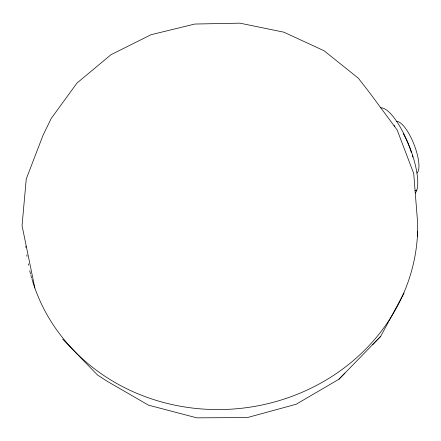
<?xml version="1.0" encoding="UTF-8"?>
<svg xmlns="http://www.w3.org/2000/svg" width="441" height="441" viewBox="0 0 441 441"><rect width="100%" height="100%" fill="white"/><g stroke="black" fill="none" stroke-linecap="round" stroke-linejoin="round"><path stroke-width="0.66" d="M417.384 236.696L417.456 220.638L413.719 173.484L397.132 129.924L369.475 92.522L358.29 78.151L324.091 50.765L283.817 32.171L239.898 23.158L194.817 24.04L151.031 34.723L110.967 54.712L76.96 83.09L51.211 118.48L42.942 135.492L26.251 178.985L22.05 225.599L34.839 288.001M372.617 344.697L380.638 336.411L404.039 293.022M62.655 339.118L97.318 374.856L106.446 380.848L148.512 405.18L196.796 417.842L247.407 417.555L296.137 404.265L338.98 379.21L344.917 373.064M338.98 379.21L380.638 336.411M414.926 190.826L416.833 190.065M417.649 231.194A196.399 180.088 -6.1 0 1 244.457 407.925A196.399 180.088 -6.1 0 1 32.05 279.418M31.664 278.078A196.399 180.088 -6.1 0 1 30.92 275.393M30.567 274.048A196.399 180.088 -6.1 0 1 29.729 270.669M28.538 265.234A196.399 180.088 -6.1 0 1 28.268 263.867M27 256.359A196.399 180.088 -6.1 0 1 26.807 254.992M25.958 247.489A196.399 180.088 -6.1 0 1 25.843 246.133M403.206 133.524A35.346 10.661 68.6 0 1 407.015 141.17M407.286 141.781A35.346 10.661 68.6 0 1 411.425 152.58M412.23 155.138A35.346 10.661 68.6 0 1 412.776 157.035M396.718 121.479A27.827 8.594 68.6 0 1 413.983 144.323A27.827 8.594 68.6 0 1 416.988 172.988M380.649 107.852A46.399 13.858 68.6 0 1 408.653 144.455A46.399 13.858 68.6 0 1 415.301 193.092M394.022 125.365A35.357 10.556 68.6 0 1 394.888 126.506"/></g></svg>
